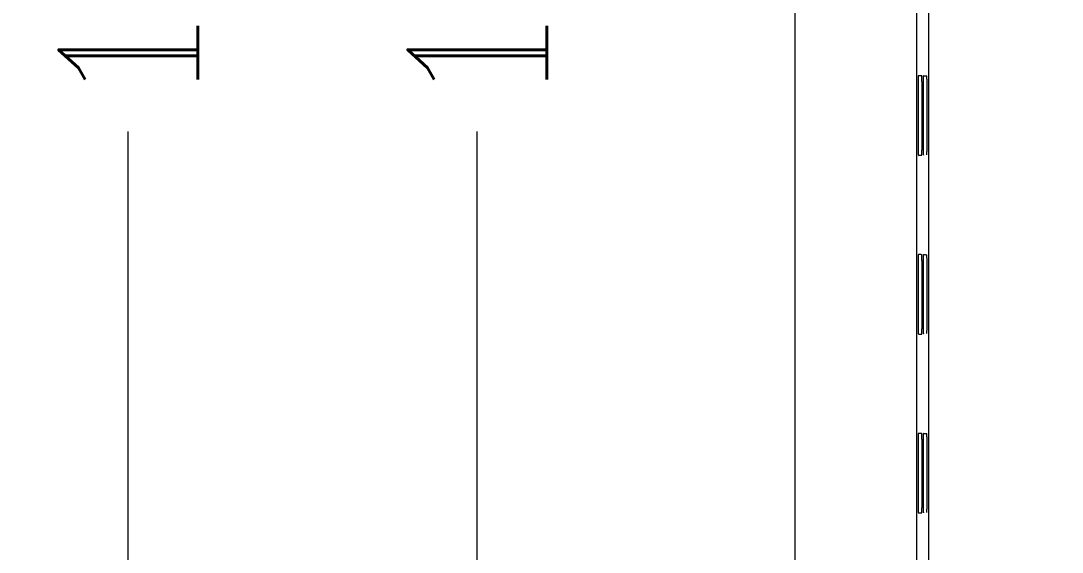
# Model space of a CAD drawing. Header units: millimetres. Extents: x -195 to 1349, y 148 to 750.
# Drawn here: x 743.33 to 769.52, y 389.74 to 403.11 of the extents above; entities that cross this region are included whole.
import ezdxf

# ---------------------------------------------------------------- set-up
doc = ezdxf.new("R2010")
doc.units = ezdxf.units.MM
doc.layers.get('0').update_dxf_attribs({"linetype": 'CONTINUOUS'})
doc.layers.get('Defpoints').update_dxf_attribs({"linetype": 'CONTINUOUS'})
doc.layers.add('4', color=7, linetype='CONTINUOUS', true_color=0xffffff)
doc.styles.add('ROMANC', font='romanc.shx', dxfattribs={"bigfont": 'gbcbig.shx'})
doc.dimstyles.new('YanXiu', dxfattribs={"dimtxt": 3.5, "dimasz": 2.2, "dimexe": 0.66, "dimexo": 0.66, "dimgap": 0.66, "dimtad": 0, "dimdec": 1, "dimdsep": 46, "dimtxsty": 'ROMANC', "dimcen": 0, "dimclrd": 131, "dimclre": 131, "dimclrt": 42, "dimazin": 2, "dimtfac": 1, "dimtdec": 1, "dimtofl": 0, "dimtmove": 0, "dimatfit": 3, "dimfxl": 1, "dimlwd": 5, "dimlwe": 5, "dimarcsym": 0})

# ---------------------------------------------------------------- blocks, each defined once
blk = doc.blocks.new('*D41')
at = {"color": 131, "lineweight": 5, "transparency": 16777216}
for p, q in [((783.379, 486.235), (754.151, 486.235)), ((754.811, 484.035), (754.811, 410.145)), ((754.811, 326.435), (754.811, 400.325)), ((784.75, 324.235), (754.151, 324.235))]:
    blk.add_line(p, q, dxfattribs=at)
at = {"color": 131, "lineweight": 18, "transparency": 16777216}
for points in [[(754.445, 484.035), (755.178, 484.035), (754.811, 486.235)], [(754.445, 326.435), (755.178, 326.435), (754.811, 324.235)]]:
    blk.add_solid(points, dxfattribs=at)
at = {"layer": 'Defpoints', "color": 0, "lineweight": 18, "transparency": 16777216}
for p in [(784.039, 486.235), (754.811, 324.235), (785.41, 324.235)]:
    blk.add_point(p, dxfattribs=at)
at = {"color": 42, "lineweight": 18, "transparency": 16777216, "insert": (754.811, 405.235), "char_height": 3.5, "attachment_point": 5, "rotation": 90, "style": 'ROMANC'}
blk.add_mtext('162', dxfattribs=at)
blk = doc.blocks.new('*D42')
at = {"color": 131, "lineweight": 5, "transparency": 16777216}
for p, q in [((768.139, 491.231), (745.371, 491.231)), ((746.031, 489.031), (746.031, 410.145)), ((746.031, 321.439), (746.031, 400.325)), ((768.139, 319.239), (745.371, 319.239))]:
    blk.add_line(p, q, dxfattribs=at)
at = {"color": 131, "lineweight": 18, "transparency": 16777216}
for points in [[(745.665, 489.031), (746.398, 489.031), (746.031, 491.231)], [(745.665, 321.439), (746.398, 321.439), (746.031, 319.239)]]:
    blk.add_solid(points, dxfattribs=at)
at = {"layer": 'Defpoints', "color": 0, "lineweight": 18, "transparency": 16777216}
for p in [(768.799, 491.231), (746.031, 319.239), (768.799, 319.239)]:
    blk.add_point(p, dxfattribs=at)
at = {"color": 42, "lineweight": 18, "transparency": 16777216, "insert": (746.031, 405.235), "char_height": 3.5, "attachment_point": 5, "rotation": 90, "style": 'ROMANC'}
blk.add_mtext('172', dxfattribs=at)
blk = doc.blocks.new('*D43')
at = {"color": 131, "lineweight": 5, "transparency": 16777216}
for p, q in [((779.094, 499.735), (739.1, 499.735)), ((739.76, 497.535), (739.76, 410.145)), ((739.76, 312.935), (739.76, 400.325)), ((779.784, 310.735), (739.1, 310.735))]:
    blk.add_line(p, q, dxfattribs=at)
at = {"color": 131, "lineweight": 18, "transparency": 16777216}
for points in [[(739.393, 497.535), (740.126, 497.535), (739.76, 499.735)], [(739.393, 312.935), (740.126, 312.935), (739.76, 310.735)]]:
    blk.add_solid(points, dxfattribs=at)
at = {"layer": 'Defpoints', "color": 0, "lineweight": 18, "transparency": 16777216}
for p in [(739.76, 499.735), (779.754, 499.735), (780.444, 310.735)]:
    blk.add_point(p, dxfattribs=at)
at = {"color": 42, "lineweight": 18, "transparency": 16777216, "insert": (739.76, 405.235), "char_height": 3.5, "attachment_point": 5, "rotation": 90, "style": 'ROMANC'}
blk.add_mtext('189', dxfattribs=at)
blk = doc.blocks.new('*D44')
at = {"color": 131, "lineweight": 5, "transparency": 16777216}
for p, q in [((764.4, 505.033), (730.865, 505.033)), ((731.525, 502.833), (731.525, 410.395)), ((731.525, 307.638), (731.525, 400.075)), ((764.4, 305.438), (730.865, 305.438))]:
    blk.add_line(p, q, dxfattribs=at)
at = {"color": 131, "lineweight": 18, "transparency": 16777216}
for points in [[(731.159, 502.833), (731.892, 502.833), (731.525, 505.033)], [(731.159, 307.638), (731.892, 307.638), (731.525, 305.438)]]:
    blk.add_solid(points, dxfattribs=at)
at = {"layer": 'Defpoints', "color": 0, "lineweight": 18, "transparency": 16777216}
for p in [(765.06, 505.033), (731.525, 305.438), (765.06, 305.438)]:
    blk.add_point(p, dxfattribs=at)
at = {"color": 42, "lineweight": 18, "transparency": 16777216, "insert": (731.525, 405.235), "char_height": 3.5, "attachment_point": 5, "rotation": 90, "style": 'ROMANC'}
blk.add_mtext('200', dxfattribs=at)

msp = doc.modelspace()

# ---------------------------------------------------------------- linework, layer by layer
at = {"layer": '4', "color": 7, "linetype": 'Continuous', "lineweight": 18}
for p, q in [((762.807, 317.039), (762.807, 493.431)), ((765.857, 492.781), (765.857, 317.689))]:
    msp.add_line(p, q, dxfattribs=at)
for points, knots in [([(766.165, 354.485), (766.165, 354.591), (766.165, 354.698), (766.165, 371.614), (766.165, 388.425), (766.165, 422.046), (766.165, 438.856), (766.165, 455.773), (766.165, 455.879), (766.165, 455.985)], [0, 0, 0, 0, 0.003136, 0.003136, 0.5, 0.5, 0.996864, 0.996864, 1, 1, 1, 1]), ([(765.903, 401.742), (765.902, 401.742), (765.902, 401.736), (765.901, 401.717), (765.901, 401.709), (765.901, 401.695), (765.901, 401.689), (765.901, 401.678), (765.901, 401.672), (765.9, 401.653), (765.9, 401.625), (765.9, 401.591), (765.9, 401.564), (765.899, 401.555), (765.899, 401.535), (765.899, 401.525), (765.899, 401.493), (765.899, 401.471), (765.899, 401.401), (765.898, 401.351), (765.898, 401.282), (765.898, 401.268), (765.898, 401.239), (765.898, 401.225), (765.898, 401.181), (765.898, 401.152), (765.898, 401.091), (765.898, 401.06), (765.897, 401.013), (765.897, 400.997), (765.897, 400.965), (765.897, 400.949), (765.897, 400.9), (765.897, 400.835), (765.897, 400.769), (765.897, 400.703), (765.897, 400.67), (765.897, 400.621), (765.897, 400.604), (765.897, 400.572), (765.897, 400.49), (765.898, 400.412), (765.898, 400.336), (765.898, 400.32), (765.898, 400.29), (765.898, 400.276), (765.898, 400.232), (765.898, 400.204), (765.898, 400.122), (765.899, 400.071), (765.899, 400.012), (765.899, 400), (765.899, 399.978), (765.899, 399.968), (765.899, 399.936), (765.899, 399.917), (765.9, 399.88), (765.9, 399.863), (765.9, 399.832), (765.9, 399.818), (765.901, 399.792), (765.901, 399.77), (765.901, 399.754), (765.902, 399.741), (765.902, 399.736), (765.902, 399.73), (765.902, 399.728), (765.903, 399.728)], [0, 0, 0, 0, 0.0625, 0.0625, 0.09375, 0.09375, 0.109375, 0.109375, 0.125, 0.125, 0.15625, 0.1875, 0.1875, 0.203125, 0.203125, 0.21875, 0.21875, 0.25, 0.25, 0.3125, 0.3125, 0.328125, 0.328125, 0.34375, 0.34375, 0.375, 0.375, 0.40625, 0.40625, 0.421875, 0.421875, 0.4375, 0.4375, 0.46875, 0.5, 0.5, 0.53125, 0.53125, 0.546875, 0.546875, 0.5625, 0.625, 0.625, 0.640625, 0.640625, 0.65625, 0.65625, 0.6875, 0.6875, 0.75, 0.75, 0.765625, 0.765625, 0.78125, 0.78125, 0.8125, 0.8125, 0.84375, 0.84375, 0.875, 0.875, 0.90625, 0.9375, 0.9375, 0.96875, 0.96875, 1, 1, 1, 1]), ([(765.903, 401.742), (765.916, 401.741), (765.929, 401.741), (765.952, 401.739), (765.961, 401.738), (765.977, 401.737), (765.984, 401.737), (765.992, 401.736)], [0, 0, 0, 0, 0.448296, 0.448296, 0.75351, 0.75351, 1, 1, 1, 1]), ([(765.992, 399.734), (765.992, 399.735), (765.992, 399.741), (765.993, 399.76), (765.993, 399.768), (765.993, 399.787), (765.994, 399.798), (765.994, 399.823), (765.994, 399.851), (765.994, 399.885), (765.995, 399.912), (765.995, 399.921), (765.995, 399.941), (765.995, 399.951), (765.995, 399.983), (765.995, 400.005), (765.996, 400.074), (765.996, 400.124), (765.996, 400.192), (765.996, 400.206), (765.996, 400.235), (765.996, 400.249), (765.996, 400.292), (765.997, 400.322), (765.997, 400.382), (765.997, 400.413), (765.997, 400.46), (765.997, 400.475), (765.997, 400.507), (765.997, 400.524), (765.997, 400.572), (765.997, 400.637), (765.997, 400.702), (765.997, 400.767), (765.997, 400.8), (765.997, 400.849), (765.997, 400.865), (765.997, 400.898), (765.997, 400.979), (765.997, 401.057), (765.997, 401.132), (765.997, 401.147), (765.996, 401.177), (765.996, 401.192), (765.996, 401.236), (765.996, 401.264), (765.996, 401.345), (765.996, 401.396), (765.995, 401.454), (765.995, 401.465), (765.995, 401.487), (765.995, 401.498), (765.995, 401.529), (765.995, 401.549), (765.994, 401.585), (765.994, 401.602), (765.994, 401.633), (765.994, 401.647), (765.994, 401.672), (765.993, 401.694), (765.993, 401.71), (765.993, 401.723), (765.992, 401.728), (765.992, 401.735), (765.992, 401.736), (765.992, 401.736)], [0, 0, 0, 0, 0.0625, 0.0625, 0.09375, 0.09375, 0.125, 0.125, 0.15625, 0.1875, 0.1875, 0.203125, 0.203125, 0.21875, 0.21875, 0.25, 0.25, 0.3125, 0.3125, 0.328125, 0.328125, 0.34375, 0.34375, 0.375, 0.375, 0.40625, 0.40625, 0.421875, 0.421875, 0.4375, 0.4375, 0.46875, 0.5, 0.5, 0.53125, 0.53125, 0.546875, 0.546875, 0.5625, 0.625, 0.625, 0.640625, 0.640625, 0.65625, 0.65625, 0.6875, 0.6875, 0.75, 0.75, 0.765625, 0.765625, 0.78125, 0.78125, 0.8125, 0.8125, 0.84375, 0.84375, 0.875, 0.875, 0.90625, 0.9375, 0.9375, 0.96875, 0.96875, 1, 1, 1, 1]), ([(766.028, 401.734), (766.028, 401.734), (766.028, 401.727), (766.027, 401.708), (766.027, 401.7), (766.027, 401.686), (766.027, 401.681), (766.026, 401.67), (766.026, 401.664), (766.026, 401.645), (766.026, 401.617), (766.026, 401.584), (766.025, 401.557), (766.025, 401.547), (766.025, 401.528), (766.025, 401.518), (766.025, 401.486), (766.025, 401.464), (766.024, 401.395), (766.024, 401.345), (766.024, 401.277), (766.024, 401.263), (766.024, 401.235), (766.024, 401.221), (766.024, 401.177), (766.024, 401.148), (766.023, 401.088), (766.023, 401.057), (766.023, 401.01), (766.023, 400.995), (766.023, 400.963), (766.023, 400.947), (766.023, 400.898), (766.023, 400.834), (766.023, 400.769), (766.023, 400.704), (766.023, 400.671), (766.023, 400.622), (766.023, 400.606), (766.023, 400.573), (766.023, 400.492), (766.023, 400.415), (766.023, 400.339), (766.024, 400.324), (766.024, 400.294), (766.024, 400.28), (766.024, 400.236), (766.024, 400.208), (766.024, 400.127), (766.024, 400.077), (766.025, 400.018), (766.025, 400.007), (766.025, 399.985), (766.025, 399.974), (766.025, 399.943), (766.025, 399.924), (766.026, 399.888), (766.026, 399.871), (766.026, 399.84), (766.026, 399.826), (766.026, 399.801), (766.027, 399.779), (766.027, 399.763), (766.027, 399.75), (766.028, 399.745), (766.028, 399.739), (766.028, 399.737), (766.028, 399.737)], [0, 0, 0, 0, 0.0625, 0.0625, 0.09375, 0.09375, 0.109375, 0.109375, 0.125, 0.125, 0.15625, 0.1875, 0.1875, 0.203125, 0.203125, 0.21875, 0.21875, 0.25, 0.25, 0.3125, 0.3125, 0.328125, 0.328125, 0.34375, 0.34375, 0.375, 0.375, 0.40625, 0.40625, 0.421875, 0.421875, 0.4375, 0.4375, 0.46875, 0.5, 0.5, 0.53125, 0.53125, 0.546875, 0.546875, 0.5625, 0.625, 0.625, 0.640625, 0.640625, 0.65625, 0.65625, 0.6875, 0.6875, 0.75, 0.75, 0.765625, 0.765625, 0.78125, 0.78125, 0.8125, 0.8125, 0.84375, 0.84375, 0.875, 0.875, 0.90625, 0.9375, 0.9375, 0.96875, 0.96875, 1, 1, 1, 1]), ([(766.028, 401.734), (766.04, 401.733), (766.052, 401.732), (766.073, 401.73), (766.082, 401.73), (766.1, 401.729), (766.109, 401.728), (766.117, 401.727)], [0, 0, 0, 0, 0.406541, 0.406541, 0.703271, 0.703271, 1, 1, 1, 1]), ([(766.117, 399.743), (766.118, 399.743), (766.118, 399.75), (766.119, 399.769), (766.119, 399.776), (766.119, 399.795), (766.119, 399.806), (766.12, 399.831), (766.12, 399.859), (766.12, 399.892), (766.12, 399.919), (766.12, 399.929), (766.121, 399.948), (766.121, 399.958), (766.121, 399.989), (766.121, 400.011), (766.121, 400.08), (766.122, 400.13), (766.122, 400.197), (766.122, 400.211), (766.122, 400.239), (766.122, 400.253), (766.122, 400.296), (766.122, 400.325), (766.122, 400.385), (766.122, 400.416), (766.122, 400.462), (766.122, 400.478), (766.123, 400.509), (766.123, 400.525), (766.123, 400.573), (766.123, 400.638), (766.123, 400.702), (766.123, 400.767), (766.123, 400.799), (766.123, 400.848), (766.123, 400.864), (766.123, 400.897), (766.123, 400.977), (766.122, 401.054), (766.122, 401.129), (766.122, 401.144), (766.122, 401.173), (766.122, 401.188), (766.122, 401.231), (766.122, 401.259), (766.122, 401.34), (766.121, 401.39), (766.121, 401.448), (766.121, 401.459), (766.121, 401.481), (766.121, 401.491), (766.121, 401.522), (766.12, 401.542), (766.12, 401.578), (766.12, 401.594), (766.12, 401.625), (766.12, 401.639), (766.119, 401.664), (766.119, 401.686), (766.119, 401.702), (766.118, 401.714), (766.118, 401.719), (766.118, 401.726), (766.118, 401.727), (766.117, 401.727)], [0, 0, 0, 0, 0.0625, 0.0625, 0.09375, 0.09375, 0.125, 0.125, 0.15625, 0.1875, 0.1875, 0.203125, 0.203125, 0.21875, 0.21875, 0.25, 0.25, 0.3125, 0.3125, 0.328125, 0.328125, 0.34375, 0.34375, 0.375, 0.375, 0.40625, 0.40625, 0.421875, 0.421875, 0.4375, 0.4375, 0.46875, 0.5, 0.5, 0.53125, 0.53125, 0.546875, 0.546875, 0.5625, 0.625, 0.625, 0.640625, 0.640625, 0.65625, 0.65625, 0.6875, 0.6875, 0.75, 0.75, 0.765625, 0.765625, 0.78125, 0.78125, 0.8125, 0.8125, 0.84375, 0.84375, 0.875, 0.875, 0.90625, 0.9375, 0.9375, 0.96875, 0.96875, 1, 1, 1, 1]), ([(765.903, 399.728), (765.916, 399.729), (765.929, 399.73), (765.952, 399.732), (765.961, 399.732), (765.977, 399.733), (765.984, 399.734), (765.992, 399.734)], [0, 0, 0, 0, 0.448295, 0.448295, 0.75351, 0.75351, 1, 1, 1, 1]), ([(765.903, 397.242), (765.902, 397.242), (765.902, 397.236), (765.901, 397.217), (765.901, 397.209), (765.901, 397.195), (765.901, 397.189), (765.901, 397.178), (765.901, 397.172), (765.9, 397.153), (765.9, 397.125), (765.9, 397.091), (765.9, 397.064), (765.899, 397.055), (765.899, 397.035), (765.899, 397.025), (765.899, 396.993), (765.899, 396.971), (765.899, 396.901), (765.898, 396.851), (765.898, 396.782), (765.898, 396.768), (765.898, 396.739), (765.898, 396.725), (765.898, 396.681), (765.898, 396.652), (765.898, 396.591), (765.898, 396.56), (765.897, 396.513), (765.897, 396.497), (765.897, 396.465), (765.897, 396.449), (765.897, 396.4), (765.897, 396.335), (765.897, 396.269), (765.897, 396.203), (765.897, 396.17), (765.897, 396.121), (765.897, 396.104), (765.897, 396.072), (765.897, 395.99), (765.898, 395.912), (765.898, 395.836), (765.898, 395.82), (765.898, 395.79), (765.898, 395.776), (765.898, 395.732), (765.898, 395.704), (765.898, 395.622), (765.899, 395.571), (765.899, 395.512), (765.899, 395.5), (765.899, 395.478), (765.899, 395.468), (765.899, 395.436), (765.899, 395.417), (765.9, 395.38), (765.9, 395.363), (765.9, 395.332), (765.9, 395.318), (765.901, 395.292), (765.901, 395.27), (765.901, 395.254), (765.902, 395.241), (765.902, 395.236), (765.902, 395.23), (765.902, 395.228), (765.903, 395.228)], [0, 0, 0, 0, 0.0625, 0.0625, 0.09375, 0.09375, 0.109375, 0.109375, 0.125, 0.125, 0.15625, 0.1875, 0.1875, 0.203125, 0.203125, 0.21875, 0.21875, 0.25, 0.25, 0.3125, 0.3125, 0.328125, 0.328125, 0.34375, 0.34375, 0.375, 0.375, 0.40625, 0.40625, 0.421875, 0.421875, 0.4375, 0.4375, 0.46875, 0.5, 0.5, 0.53125, 0.53125, 0.546875, 0.546875, 0.5625, 0.625, 0.625, 0.640625, 0.640625, 0.65625, 0.65625, 0.6875, 0.6875, 0.75, 0.75, 0.765625, 0.765625, 0.78125, 0.78125, 0.8125, 0.8125, 0.84375, 0.84375, 0.875, 0.875, 0.90625, 0.9375, 0.9375, 0.96875, 0.96875, 1, 1, 1, 1]), ([(765.903, 397.242), (765.916, 397.241), (765.929, 397.241), (765.952, 397.239), (765.961, 397.238), (765.977, 397.237), (765.984, 397.237), (765.992, 397.236)], [0, 0, 0, 0, 0.448296, 0.448296, 0.75351, 0.75351, 1, 1, 1, 1]), ([(765.992, 395.234), (765.992, 395.235), (765.992, 395.241), (765.993, 395.26), (765.993, 395.268), (765.993, 395.287), (765.994, 395.298), (765.994, 395.323), (765.994, 395.351), (765.994, 395.385), (765.995, 395.412), (765.995, 395.421), (765.995, 395.441), (765.995, 395.451), (765.995, 395.483), (765.995, 395.505), (765.996, 395.574), (765.996, 395.624), (765.996, 395.692), (765.996, 395.706), (765.996, 395.735), (765.996, 395.749), (765.996, 395.792), (765.997, 395.822), (765.997, 395.882), (765.997, 395.913), (765.997, 395.96), (765.997, 395.975), (765.997, 396.007), (765.997, 396.024), (765.997, 396.072), (765.997, 396.137), (765.997, 396.202), (765.997, 396.267), (765.997, 396.3), (765.997, 396.349), (765.997, 396.365), (765.997, 396.398), (765.997, 396.479), (765.997, 396.557), (765.997, 396.632), (765.997, 396.647), (765.996, 396.677), (765.996, 396.692), (765.996, 396.736), (765.996, 396.764), (765.996, 396.845), (765.996, 396.896), (765.995, 396.954), (765.995, 396.965), (765.995, 396.987), (765.995, 396.998), (765.995, 397.029), (765.995, 397.049), (765.994, 397.085), (765.994, 397.102), (765.994, 397.133), (765.994, 397.147), (765.994, 397.172), (765.993, 397.194), (765.993, 397.21), (765.993, 397.223), (765.992, 397.228), (765.992, 397.235), (765.992, 397.236), (765.992, 397.236)], [0, 0, 0, 0, 0.0625, 0.0625, 0.09375, 0.09375, 0.125, 0.125, 0.15625, 0.1875, 0.1875, 0.203125, 0.203125, 0.21875, 0.21875, 0.25, 0.25, 0.3125, 0.3125, 0.328125, 0.328125, 0.34375, 0.34375, 0.375, 0.375, 0.40625, 0.40625, 0.421875, 0.421875, 0.4375, 0.4375, 0.46875, 0.5, 0.5, 0.53125, 0.53125, 0.546875, 0.546875, 0.5625, 0.625, 0.625, 0.640625, 0.640625, 0.65625, 0.65625, 0.6875, 0.6875, 0.75, 0.75, 0.765625, 0.765625, 0.78125, 0.78125, 0.8125, 0.8125, 0.84375, 0.84375, 0.875, 0.875, 0.90625, 0.9375, 0.9375, 0.96875, 0.96875, 1, 1, 1, 1]), ([(766.028, 397.234), (766.028, 397.234), (766.028, 397.227), (766.027, 397.208), (766.027, 397.2), (766.027, 397.186), (766.027, 397.181), (766.026, 397.17), (766.026, 397.164), (766.026, 397.145), (766.026, 397.117), (766.026, 397.084), (766.025, 397.057), (766.025, 397.047), (766.025, 397.028), (766.025, 397.018), (766.025, 396.986), (766.025, 396.964), (766.024, 396.895), (766.024, 396.845), (766.024, 396.777), (766.024, 396.763), (766.024, 396.735), (766.024, 396.721), (766.024, 396.677), (766.024, 396.648), (766.023, 396.588), (766.023, 396.557), (766.023, 396.51), (766.023, 396.495), (766.023, 396.463), (766.023, 396.447), (766.023, 396.398), (766.023, 396.334), (766.023, 396.269), (766.023, 396.204), (766.023, 396.171), (766.023, 396.122), (766.023, 396.106), (766.023, 396.073), (766.023, 395.992), (766.023, 395.915), (766.023, 395.839), (766.024, 395.824), (766.024, 395.794), (766.024, 395.78), (766.024, 395.736), (766.024, 395.708), (766.024, 395.627), (766.024, 395.577), (766.025, 395.518), (766.025, 395.507), (766.025, 395.485), (766.025, 395.474), (766.025, 395.443), (766.025, 395.424), (766.026, 395.388), (766.026, 395.371), (766.026, 395.34), (766.026, 395.326), (766.026, 395.301), (766.027, 395.279), (766.027, 395.263), (766.027, 395.25), (766.028, 395.245), (766.028, 395.239), (766.028, 395.237), (766.028, 395.237)], [0, 0, 0, 0, 0.0625, 0.0625, 0.09375, 0.09375, 0.109375, 0.109375, 0.125, 0.125, 0.15625, 0.1875, 0.1875, 0.203125, 0.203125, 0.21875, 0.21875, 0.25, 0.25, 0.3125, 0.3125, 0.328125, 0.328125, 0.34375, 0.34375, 0.375, 0.375, 0.40625, 0.40625, 0.421875, 0.421875, 0.4375, 0.4375, 0.46875, 0.5, 0.5, 0.53125, 0.53125, 0.546875, 0.546875, 0.5625, 0.625, 0.625, 0.640625, 0.640625, 0.65625, 0.65625, 0.6875, 0.6875, 0.75, 0.75, 0.765625, 0.765625, 0.78125, 0.78125, 0.8125, 0.8125, 0.84375, 0.84375, 0.875, 0.875, 0.90625, 0.9375, 0.9375, 0.96875, 0.96875, 1, 1, 1, 1]), ([(766.028, 397.234), (766.04, 397.233), (766.052, 397.232), (766.073, 397.23), (766.082, 397.23), (766.1, 397.229), (766.109, 397.228), (766.117, 397.227)], [0, 0, 0, 0, 0.406541, 0.406541, 0.703271, 0.703271, 1, 1, 1, 1]), ([(766.117, 395.243), (766.118, 395.243), (766.118, 395.25), (766.119, 395.269), (766.119, 395.276), (766.119, 395.295), (766.119, 395.306), (766.12, 395.331), (766.12, 395.359), (766.12, 395.392), (766.12, 395.419), (766.12, 395.429), (766.121, 395.448), (766.121, 395.458), (766.121, 395.489), (766.121, 395.511), (766.121, 395.58), (766.122, 395.63), (766.122, 395.697), (766.122, 395.711), (766.122, 395.739), (766.122, 395.753), (766.122, 395.796), (766.122, 395.825), (766.122, 395.885), (766.122, 395.916), (766.122, 395.962), (766.122, 395.978), (766.123, 396.009), (766.123, 396.025), (766.123, 396.073), (766.123, 396.138), (766.123, 396.202), (766.123, 396.267), (766.123, 396.299), (766.123, 396.348), (766.123, 396.364), (766.123, 396.397), (766.123, 396.477), (766.122, 396.554), (766.122, 396.629), (766.122, 396.644), (766.122, 396.673), (766.122, 396.688), (766.122, 396.731), (766.122, 396.759), (766.122, 396.84), (766.121, 396.89), (766.121, 396.948), (766.121, 396.959), (766.121, 396.981), (766.121, 396.991), (766.121, 397.022), (766.12, 397.042), (766.12, 397.078), (766.12, 397.094), (766.12, 397.125), (766.12, 397.139), (766.119, 397.164), (766.119, 397.186), (766.119, 397.202), (766.118, 397.214), (766.118, 397.219), (766.118, 397.226), (766.118, 397.227), (766.117, 397.227)], [0, 0, 0, 0, 0.0625, 0.0625, 0.09375, 0.09375, 0.125, 0.125, 0.15625, 0.1875, 0.1875, 0.203125, 0.203125, 0.21875, 0.21875, 0.25, 0.25, 0.3125, 0.3125, 0.328125, 0.328125, 0.34375, 0.34375, 0.375, 0.375, 0.40625, 0.40625, 0.421875, 0.421875, 0.4375, 0.4375, 0.46875, 0.5, 0.5, 0.53125, 0.53125, 0.546875, 0.546875, 0.5625, 0.625, 0.625, 0.640625, 0.640625, 0.65625, 0.65625, 0.6875, 0.6875, 0.75, 0.75, 0.765625, 0.765625, 0.78125, 0.78125, 0.8125, 0.8125, 0.84375, 0.84375, 0.875, 0.875, 0.90625, 0.9375, 0.9375, 0.96875, 0.96875, 1, 1, 1, 1]), ([(765.903, 395.228), (765.916, 395.229), (765.929, 395.23), (765.952, 395.232), (765.961, 395.232), (765.977, 395.233), (765.984, 395.234), (765.992, 395.234)], [0, 0, 0, 0, 0.448295, 0.448295, 0.75351, 0.75351, 1, 1, 1, 1]), ([(765.903, 392.742), (765.902, 392.742), (765.902, 392.736), (765.901, 392.717), (765.901, 392.709), (765.901, 392.695), (765.901, 392.689), (765.901, 392.678), (765.901, 392.672), (765.9, 392.653), (765.9, 392.625), (765.9, 392.591), (765.9, 392.564), (765.899, 392.555), (765.899, 392.535), (765.899, 392.525), (765.899, 392.493), (765.899, 392.471), (765.899, 392.401), (765.898, 392.351), (765.898, 392.282), (765.898, 392.268), (765.898, 392.239), (765.898, 392.225), (765.898, 392.181), (765.898, 392.152), (765.898, 392.091), (765.898, 392.06), (765.897, 392.013), (765.897, 391.997), (765.897, 391.965), (765.897, 391.949), (765.897, 391.9), (765.897, 391.835), (765.897, 391.769), (765.897, 391.703), (765.897, 391.67), (765.897, 391.621), (765.897, 391.604), (765.897, 391.572), (765.897, 391.49), (765.898, 391.412), (765.898, 391.336), (765.898, 391.32), (765.898, 391.29), (765.898, 391.276), (765.898, 391.232), (765.898, 391.204), (765.898, 391.122), (765.899, 391.071), (765.899, 391.012), (765.899, 391), (765.899, 390.978), (765.899, 390.968), (765.899, 390.936), (765.899, 390.917), (765.9, 390.88), (765.9, 390.863), (765.9, 390.832), (765.9, 390.818), (765.901, 390.792), (765.901, 390.77), (765.901, 390.754), (765.902, 390.741), (765.902, 390.736), (765.902, 390.73), (765.902, 390.728), (765.903, 390.728)], [0, 0, 0, 0, 0.0625, 0.0625, 0.09375, 0.09375, 0.109375, 0.109375, 0.125, 0.125, 0.15625, 0.1875, 0.1875, 0.203125, 0.203125, 0.21875, 0.21875, 0.25, 0.25, 0.3125, 0.3125, 0.328125, 0.328125, 0.34375, 0.34375, 0.375, 0.375, 0.40625, 0.40625, 0.421875, 0.421875, 0.4375, 0.4375, 0.46875, 0.5, 0.5, 0.53125, 0.53125, 0.546875, 0.546875, 0.5625, 0.625, 0.625, 0.640625, 0.640625, 0.65625, 0.65625, 0.6875, 0.6875, 0.75, 0.75, 0.765625, 0.765625, 0.78125, 0.78125, 0.8125, 0.8125, 0.84375, 0.84375, 0.875, 0.875, 0.90625, 0.9375, 0.9375, 0.96875, 0.96875, 1, 1, 1, 1]), ([(765.903, 392.742), (765.916, 392.741), (765.929, 392.741), (765.952, 392.739), (765.961, 392.738), (765.977, 392.737), (765.984, 392.737), (765.992, 392.736)], [0, 0, 0, 0, 0.448296, 0.448296, 0.75351, 0.75351, 1, 1, 1, 1]), ([(765.992, 390.734), (765.992, 390.735), (765.992, 390.741), (765.993, 390.76), (765.993, 390.768), (765.993, 390.787), (765.994, 390.798), (765.994, 390.823), (765.994, 390.851), (765.994, 390.885), (765.995, 390.912), (765.995, 390.921), (765.995, 390.941), (765.995, 390.951), (765.995, 390.983), (765.995, 391.005), (765.996, 391.074), (765.996, 391.124), (765.996, 391.192), (765.996, 391.206), (765.996, 391.235), (765.996, 391.249), (765.996, 391.292), (765.997, 391.322), (765.997, 391.382), (765.997, 391.413), (765.997, 391.46), (765.997, 391.475), (765.997, 391.507), (765.997, 391.524), (765.997, 391.572), (765.997, 391.637), (765.997, 391.702), (765.997, 391.767), (765.997, 391.8), (765.997, 391.849), (765.997, 391.865), (765.997, 391.898), (765.997, 391.979), (765.997, 392.057), (765.997, 392.132), (765.997, 392.147), (765.996, 392.177), (765.996, 392.192), (765.996, 392.236), (765.996, 392.264), (765.996, 392.345), (765.996, 392.396), (765.995, 392.454), (765.995, 392.465), (765.995, 392.487), (765.995, 392.498), (765.995, 392.529), (765.995, 392.549), (765.994, 392.585), (765.994, 392.602), (765.994, 392.633), (765.994, 392.647), (765.994, 392.672), (765.993, 392.694), (765.993, 392.71), (765.993, 392.723), (765.992, 392.728), (765.992, 392.735), (765.992, 392.736), (765.992, 392.736)], [0, 0, 0, 0, 0.0625, 0.0625, 0.09375, 0.09375, 0.125, 0.125, 0.15625, 0.1875, 0.1875, 0.203125, 0.203125, 0.21875, 0.21875, 0.25, 0.25, 0.3125, 0.3125, 0.328125, 0.328125, 0.34375, 0.34375, 0.375, 0.375, 0.40625, 0.40625, 0.421875, 0.421875, 0.4375, 0.4375, 0.46875, 0.5, 0.5, 0.53125, 0.53125, 0.546875, 0.546875, 0.5625, 0.625, 0.625, 0.640625, 0.640625, 0.65625, 0.65625, 0.6875, 0.6875, 0.75, 0.75, 0.765625, 0.765625, 0.78125, 0.78125, 0.8125, 0.8125, 0.84375, 0.84375, 0.875, 0.875, 0.90625, 0.9375, 0.9375, 0.96875, 0.96875, 1, 1, 1, 1]), ([(766.028, 392.734), (766.028, 392.734), (766.028, 392.727), (766.027, 392.708), (766.027, 392.7), (766.027, 392.686), (766.027, 392.681), (766.026, 392.67), (766.026, 392.664), (766.026, 392.645), (766.026, 392.617), (766.026, 392.584), (766.025, 392.557), (766.025, 392.547), (766.025, 392.528), (766.025, 392.518), (766.025, 392.486), (766.025, 392.464), (766.024, 392.395), (766.024, 392.345), (766.024, 392.277), (766.024, 392.263), (766.024, 392.235), (766.024, 392.221), (766.024, 392.177), (766.024, 392.148), (766.023, 392.088), (766.023, 392.057), (766.023, 392.01), (766.023, 391.995), (766.023, 391.963), (766.023, 391.947), (766.023, 391.898), (766.023, 391.834), (766.023, 391.769), (766.023, 391.704), (766.023, 391.671), (766.023, 391.622), (766.023, 391.606), (766.023, 391.573), (766.023, 391.492), (766.023, 391.415), (766.023, 391.339), (766.024, 391.324), (766.024, 391.294), (766.024, 391.28), (766.024, 391.236), (766.024, 391.208), (766.024, 391.127), (766.024, 391.077), (766.025, 391.018), (766.025, 391.007), (766.025, 390.985), (766.025, 390.974), (766.025, 390.943), (766.025, 390.924), (766.026, 390.888), (766.026, 390.871), (766.026, 390.84), (766.026, 390.826), (766.026, 390.801), (766.027, 390.779), (766.027, 390.763), (766.027, 390.75), (766.028, 390.745), (766.028, 390.739), (766.028, 390.737), (766.028, 390.737)], [0, 0, 0, 0, 0.0625, 0.0625, 0.09375, 0.09375, 0.109375, 0.109375, 0.125, 0.125, 0.15625, 0.1875, 0.1875, 0.203125, 0.203125, 0.21875, 0.21875, 0.25, 0.25, 0.3125, 0.3125, 0.328125, 0.328125, 0.34375, 0.34375, 0.375, 0.375, 0.40625, 0.40625, 0.421875, 0.421875, 0.4375, 0.4375, 0.46875, 0.5, 0.5, 0.53125, 0.53125, 0.546875, 0.546875, 0.5625, 0.625, 0.625, 0.640625, 0.640625, 0.65625, 0.65625, 0.6875, 0.6875, 0.75, 0.75, 0.765625, 0.765625, 0.78125, 0.78125, 0.8125, 0.8125, 0.84375, 0.84375, 0.875, 0.875, 0.90625, 0.9375, 0.9375, 0.96875, 0.96875, 1, 1, 1, 1]), ([(766.028, 392.734), (766.04, 392.733), (766.052, 392.732), (766.073, 392.73), (766.082, 392.73), (766.1, 392.729), (766.109, 392.728), (766.117, 392.727)], [0, 0, 0, 0, 0.406541, 0.406541, 0.703271, 0.703271, 1, 1, 1, 1]), ([(766.117, 390.743), (766.118, 390.743), (766.118, 390.75), (766.119, 390.769), (766.119, 390.776), (766.119, 390.795), (766.119, 390.806), (766.12, 390.831), (766.12, 390.859), (766.12, 390.892), (766.12, 390.919), (766.12, 390.929), (766.121, 390.948), (766.121, 390.958), (766.121, 390.989), (766.121, 391.011), (766.121, 391.08), (766.122, 391.13), (766.122, 391.197), (766.122, 391.211), (766.122, 391.239), (766.122, 391.253), (766.122, 391.296), (766.122, 391.325), (766.122, 391.385), (766.122, 391.416), (766.122, 391.462), (766.122, 391.478), (766.123, 391.509), (766.123, 391.525), (766.123, 391.573), (766.123, 391.638), (766.123, 391.702), (766.123, 391.767), (766.123, 391.799), (766.123, 391.848), (766.123, 391.864), (766.123, 391.897), (766.123, 391.977), (766.122, 392.054), (766.122, 392.129), (766.122, 392.144), (766.122, 392.173), (766.122, 392.188), (766.122, 392.231), (766.122, 392.259), (766.122, 392.34), (766.121, 392.39), (766.121, 392.448), (766.121, 392.459), (766.121, 392.481), (766.121, 392.491), (766.121, 392.522), (766.12, 392.542), (766.12, 392.578), (766.12, 392.594), (766.12, 392.625), (766.12, 392.639), (766.119, 392.664), (766.119, 392.686), (766.119, 392.702), (766.118, 392.714), (766.118, 392.719), (766.118, 392.726), (766.118, 392.727), (766.117, 392.727)], [0, 0, 0, 0, 0.0625, 0.0625, 0.09375, 0.09375, 0.125, 0.125, 0.15625, 0.1875, 0.1875, 0.203125, 0.203125, 0.21875, 0.21875, 0.25, 0.25, 0.3125, 0.3125, 0.328125, 0.328125, 0.34375, 0.34375, 0.375, 0.375, 0.40625, 0.40625, 0.421875, 0.421875, 0.4375, 0.4375, 0.46875, 0.5, 0.5, 0.53125, 0.53125, 0.546875, 0.546875, 0.5625, 0.625, 0.625, 0.640625, 0.640625, 0.65625, 0.65625, 0.6875, 0.6875, 0.75, 0.75, 0.765625, 0.765625, 0.78125, 0.78125, 0.8125, 0.8125, 0.84375, 0.84375, 0.875, 0.875, 0.90625, 0.9375, 0.9375, 0.96875, 0.96875, 1, 1, 1, 1]), ([(765.903, 390.728), (765.916, 390.729), (765.929, 390.73), (765.952, 390.732), (765.961, 390.732), (765.977, 390.733), (765.984, 390.734), (765.992, 390.734)], [0, 0, 0, 0, 0.448295, 0.448295, 0.75351, 0.75351, 1, 1, 1, 1])]:
    msp.add_open_spline(points, degree=3, knots=knots, dxfattribs=at)

# ---------------------------------------------------------------- dimensions: what is measured, and where the dimension line sits
at = {"lineweight": 18}
dim = msp.add_linear_dim(base=(731.525, 305.438), p1=(765.06, 505.033), p2=(765.06, 305.438), angle=90, text='200', dimstyle='YanXiu', dxfattribs=at)
dim.commit()
dim.dimension.update_dxf_attribs({"geometry": '*D44', "text_midpoint": (731.525, 405.235)})
for base, p1, p2, picture, middle in [((739.76, 499.735), (780.444, 310.735), (779.754, 499.735), '*D43', (739.76, 405.235)), ((746.031, 319.239), (768.799, 491.231), (768.799, 319.239), '*D42', (746.031, 405.235)), ((754.811, 324.235), (784.039, 486.235), (785.41, 324.235), '*D41', (754.811, 405.235))]:
    dim = msp.add_linear_dim(base=base, p1=p1, p2=p2, angle=90, dimstyle='YanXiu', dxfattribs=at)
    dim.commit()
    dim.dimension.update_dxf_attribs({"geometry": picture, "text_midpoint": middle})

doc.saveas('drawing.dxf')
